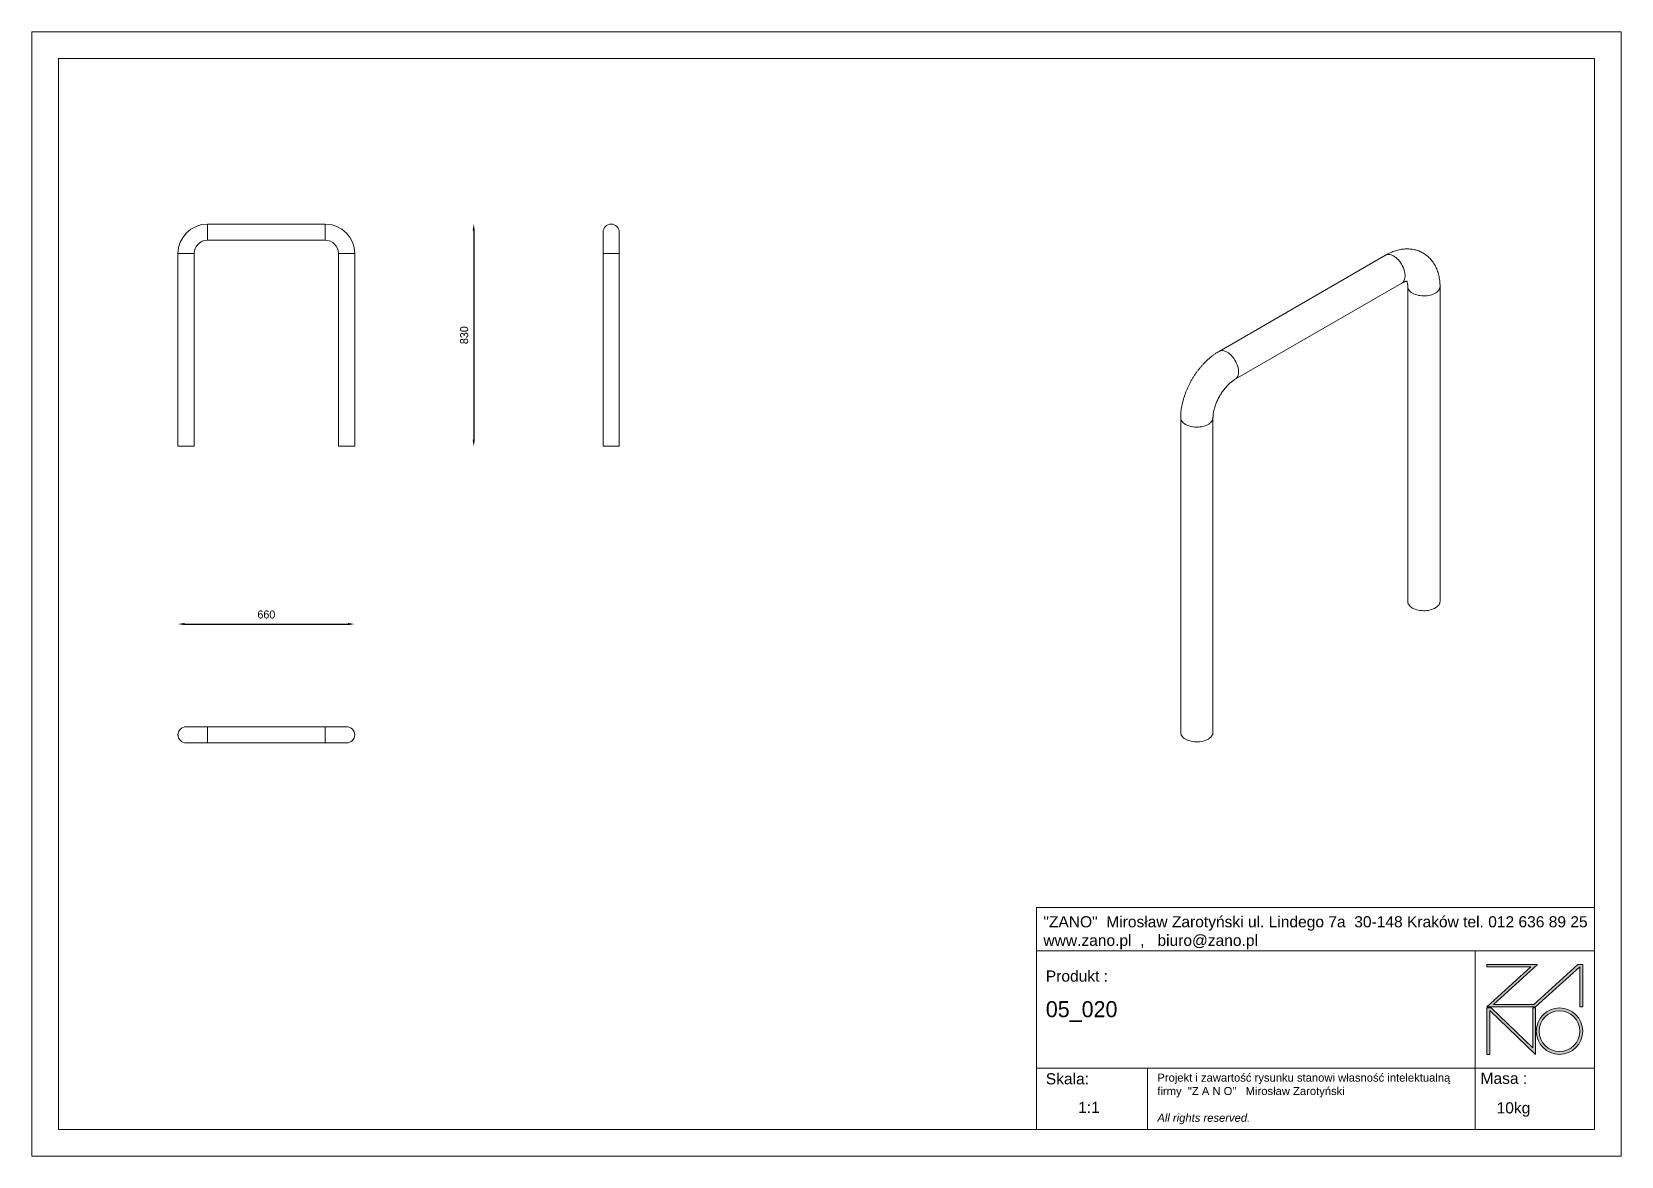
# Model space of a CAD drawing. Header units: millimetres. Extents: x -2643 to 3297, y -1867 to 2333.
import ezdxf

# ---------------------------------------------------------------- set-up
doc = ezdxf.new("R2010")
doc.units = ezdxf.units.MM
doc.header["$PDSIZE"] = -1
doc.layers.add('tabelka', color=155, linetype='Continuous')
doc.layers.add('WYMIAR', color=96, linetype='Continuous')
doc.dimstyles.new('1-1', dxfattribs={"dimtxt": 30, "dimasz": 25, "dimexe": 6.25, "dimexo": 30, "dimgap": 20.625, "dimtad": 1, "dimdec": 1, "dimtxsty": 'Standard', "dimcen": 0, "dimclrd": 2, "dimclre": 2, "dimclrt": 2, "dimadec": 0, "dimazin": 0, "dimtfac": 1, "dimtdec": 1, "dimtmove": 0, "dimatfit": 3, "dimfxl": 0, "dimarcsym": 0})

# ---------------------------------------------------------------- blocks, each defined once
blk = doc.blocks.new('izometria')
at = {"color": 7, "linetype": 'Continuous', "lineweight": 15}
for p, q in [((-788.2, 1178.7), (-1099.3, 999.1)), ((-1069.2, 946.9), (-758, 1126.5)), ((-746.7, 1120), (-746.7, 532)), ((-686.4, 532), (-686.4, 1120)), ((-1171, 875), (-1171, 287.1)), ((-1110.7, 287.1), (-1110.7, 875))]:
    blk.add_line(p, q, dxfattribs=at)
at = {"color": 7, "linetype": 'Continuous', "lineweight": 15, "flags": 128}
for points in [[(-758.1, 1126.5), (-756.9, 1127.3), (-755.5, 1128.6), (-754.3, 1130.2), (-753.3, 1132.1), (-752.6, 1134.2), (-752.1, 1136.5), (-751.8, 1139), (-751.8, 1141.7), (-752.1, 1144.5), (-752.6, 1147.4), (-753.3, 1150.3), (-754.3, 1153.3), (-755.5, 1156.3), (-756.9, 1159.2), (-758.4, 1162), (-760.2, 1164.8), (-762.1, 1167.4), (-764.2, 1169.8), (-766.3, 1172), (-768.5, 1174), (-770.8, 1175.8), (-773.1, 1177.2), (-775.4, 1178.4), (-777.7, 1179.3), (-779.9, 1179.9), (-782.1, 1180.1), (-784.1, 1180.1), (-786, 1179.7), (-787.8, 1179), (-788.2, 1178.7)], [(-788.2, 1178.7), (-787.8, 1179), (-786, 1179.7), (-784.1, 1180.1), (-782.1, 1180.1), (-779.9, 1179.9), (-777.7, 1179.3), (-775.4, 1178.4), (-773.1, 1177.2)], [(-773.1, 1177.2), (-770.8, 1175.8), (-768.5, 1174), (-766.3, 1172), (-764.2, 1169.8), (-762.1, 1167.4), (-760.2, 1164.8), (-758.4, 1162), (-756.9, 1159.2), (-755.5, 1156.3), (-754.3, 1153.3), (-753.3, 1150.3), (-752.6, 1147.4), (-752.1, 1144.5), (-751.8, 1141.7), (-751.8, 1139), (-752.1, 1136.5), (-752.6, 1134.2), (-753.3, 1132.1), (-754.3, 1130.2), (-755.5, 1128.6), (-756.9, 1127.3), (-758, 1126.5)], [(-746.7, 1120), (-746.7, 1119.5), (-746.4, 1117.6), (-745.8, 1115.8), (-744.8, 1114), (-743.5, 1112.2), (-741.9, 1110.6), (-740, 1109.1), (-737.9, 1107.7)], [(-686.4, 1120), (-686.5, 1118.5), (-686.9, 1116.7), (-687.7, 1114.8), (-688.8, 1113.1), (-690.3, 1111.4), (-692.1, 1109.8), (-694.1, 1108.3), (-696.4, 1107), (-698.9, 1105.8), (-701.7, 1104.8), (-704.6, 1104), (-707.7, 1103.3), (-710.9, 1102.9), (-714.1, 1102.6), (-717.4, 1102.6), (-720.6, 1102.7), (-723.8, 1103.1), (-726.9, 1103.6), (-729.9, 1104.4), (-732.8, 1105.3), (-735.4, 1106.4), (-737.9, 1107.7), (-740, 1109.1), (-741.9, 1110.6), (-743.5, 1112.2), (-744.8, 1114), (-745.8, 1115.8), (-746.4, 1117.6), (-746.7, 1119.5), (-746.7, 1120)], [(-737.9, 1107.7), (-735.4, 1106.4), (-732.8, 1105.3), (-729.9, 1104.4), (-726.9, 1103.6), (-723.8, 1103.1), (-720.6, 1102.7), (-717.4, 1102.6), (-714.1, 1102.6), (-710.9, 1102.9), (-707.7, 1103.3), (-704.6, 1104), (-701.7, 1104.8), (-698.9, 1105.8), (-696.4, 1107), (-694.1, 1108.3), (-692.1, 1109.8), (-690.3, 1111.4), (-688.8, 1113.1), (-687.7, 1114.8), (-686.9, 1116.7), (-686.5, 1118.5), (-686.4, 1120)], [(-1069.2, 946.9), (-1068, 947.7), (-1066.6, 949), (-1065.4, 950.6), (-1064.4, 952.5), (-1063.7, 954.6), (-1063.2, 956.9), (-1062.9, 959.4), (-1062.9, 962.1), (-1063.2, 964.9), (-1063.7, 967.7), (-1064.4, 970.7), (-1065.4, 973.7), (-1066.6, 976.6), (-1068, 979.6), (-1069.6, 982.4), (-1071.3, 985.2), (-1073.2, 987.8), (-1075.3, 990.2), (-1077.4, 992.4), (-1079.7, 994.4), (-1081.9, 996.2), (-1084.2, 997.6), (-1086.5, 998.8), (-1088.8, 999.7), (-1091, 1000.3), (-1093.2, 1000.5), (-1095.2, 1000.5), (-1097.1, 1000.1), (-1098.9, 999.4), (-1099.3, 999.1)], [(-1099.3, 999.1), (-1098.9, 999.4), (-1097.1, 1000.1), (-1095.2, 1000.5), (-1093.2, 1000.5), (-1091, 1000.3), (-1088.8, 999.7), (-1086.5, 998.8), (-1084.2, 997.6)], [(-1084.2, 997.6), (-1081.9, 996.2), (-1079.7, 994.4), (-1077.4, 992.4), (-1075.3, 990.2), (-1073.2, 987.8), (-1071.3, 985.2), (-1069.6, 982.4), (-1068, 979.6), (-1066.6, 976.6), (-1065.4, 973.7), (-1064.4, 970.7), (-1063.7, 967.7), (-1063.2, 964.9), (-1062.9, 962.1), (-1062.9, 959.4), (-1063.2, 956.9), (-1063.7, 954.6), (-1064.4, 952.5), (-1065.4, 950.6), (-1066.6, 949), (-1068, 947.7), (-1069.1, 946.9)], [(-1110.7, 875), (-1110.8, 873.6), (-1111.2, 871.8), (-1112, 869.9), (-1113.1, 868.2), (-1114.6, 866.5), (-1116.3, 864.9), (-1118.4, 863.4), (-1120.7, 862.1), (-1123.2, 860.9), (-1126, 859.9), (-1128.9, 859), (-1132, 858.4), (-1135.1, 857.9), (-1138.4, 857.7), (-1141.6, 857.6), (-1144.9, 857.8), (-1148.1, 858.1), (-1151.2, 858.7), (-1154.2, 859.4), (-1157, 860.4), (-1159.7, 861.5), (-1162.1, 862.7), (-1164.3, 864.1), (-1166.2, 865.7), (-1167.8, 867.3), (-1169.1, 869), (-1170.1, 870.8), (-1170.7, 872.7), (-1170.9, 874.6), (-1171, 875)], [(-1171, 875), (-1170.9, 874.6), (-1170.7, 872.7), (-1170.1, 870.8), (-1169.1, 869), (-1167.8, 867.3), (-1166.2, 865.7), (-1164.3, 864.1), (-1162.1, 862.7)], [(-1162.1, 862.7), (-1159.7, 861.5), (-1157, 860.4), (-1154.2, 859.4), (-1151.2, 858.7), (-1148.1, 858.1), (-1144.9, 857.8), (-1141.6, 857.6), (-1138.4, 857.7), (-1135.1, 857.9), (-1132, 858.4), (-1128.9, 859), (-1126, 859.9), (-1123.2, 860.9), (-1120.7, 862.1), (-1118.4, 863.4), (-1116.3, 864.9), (-1114.6, 866.5), (-1113.1, 868.2), (-1112, 869.9), (-1111.2, 871.8), (-1110.8, 873.6), (-1110.7, 875)], [(-686.4, 532), (-686.5, 530.6), (-686.9, 528.8), (-687.7, 526.9), (-688.8, 525.2), (-690.3, 523.5), (-692.1, 521.9), (-694.1, 520.4), (-696.4, 519.1), (-698.9, 517.9), (-701.7, 516.9), (-704.6, 516.1), (-707.7, 515.4), (-710.9, 515), (-714.1, 514.7), (-717.4, 514.6), (-720.6, 514.8), (-723.8, 515.2), (-726.9, 515.7), (-729.9, 516.5), (-732.8, 517.4), (-735.4, 518.5), (-737.9, 519.7), (-740, 521.1), (-741.9, 522.7), (-743.5, 524.3), (-744.8, 526), (-745.8, 527.8), (-746.4, 529.7), (-746.7, 531.6), (-746.7, 532)], [(-1171, 287.1), (-1170.9, 286.7), (-1170.7, 284.8), (-1170.1, 282.9), (-1169.1, 281.1), (-1167.8, 279.4), (-1166.2, 277.8), (-1164.3, 276.2), (-1162.1, 274.8)], [(-1162.1, 274.8), (-1159.7, 273.6), (-1157, 272.5), (-1154.2, 271.5), (-1151.2, 270.8), (-1148.1, 270.2), (-1144.9, 269.9), (-1141.6, 269.7), (-1138.4, 269.8), (-1135.1, 270), (-1132, 270.5), (-1128.9, 271.1), (-1126, 272), (-1123.2, 273), (-1120.7, 274.2), (-1118.4, 275.5), (-1116.3, 277), (-1114.6, 278.6), (-1113.1, 280.2), (-1112, 282), (-1111.2, 283.8), (-1110.8, 285.7), (-1110.7, 287.1)]]:
    blk.add_lwpolyline(points, dxfattribs=at)
at = {"color": 7, "linetype": 'Continuous', "lineweight": 15}
for points, knots in [([(-686.4, 1120), (-686.4, 1121), (-686.4, 1123.8), (-686.7, 1128.3), (-687.3, 1133.6), (-688.2, 1138.7), (-689.3, 1143.7), (-690.8, 1148.5), (-692.5, 1153), (-694.5, 1157.4), (-696.8, 1161.5), (-699.2, 1165.4), (-702, 1169), (-704.9, 1172.3), (-708, 1175.4), (-711.3, 1178.2), (-714.8, 1180.7), (-718.4, 1183), (-722.2, 1184.9), (-726.1, 1186.6), (-730.1, 1188), (-734.2, 1189), (-738.4, 1189.8), (-742.7, 1190.3), (-747, 1190.5), (-751.5, 1190.4), (-756, 1190), (-760.5, 1189.3), (-765.1, 1188.3), (-769.8, 1187), (-774.4, 1185.4), (-779.1, 1183.4), (-783.7, 1181.2), (-786.7, 1179.6), (-788.2, 1178.7)], [0, 0, 0, 0, 0.019509, 0.054476, 0.089415, 0.124134, 0.15852, 0.192466, 0.225888, 0.258733, 0.290979, 0.322637, 0.353744, 0.384354, 0.414535, 0.444358, 0.473902, 0.503247, 0.532472, 0.561643, 0.590831, 0.620117, 0.649583, 0.679309, 0.70937, 0.739838, 0.770772, 0.80222, 0.834208, 0.866739, 0.899787, 0.933298, 0.967196, 1, 1, 1, 1]), ([(-758, 1126.5), (-757.7, 1126.7), (-756.6, 1127.3), (-755, 1128.1), (-753.2, 1128.9), (-751.6, 1129.5), (-750.3, 1129.8), (-749.2, 1130.1), (-748.3, 1130.2), (-747.8, 1130.2), (-747.5, 1130.2), (-747.5, 1130.2), (-747.5, 1130.2)], [0, 0, 0, 0, 0.056549, 0.162252, 0.26736, 0.372117, 0.476997, 0.582521, 0.689609, 0.799542, 0.914156, 1, 1, 1, 1]), ([(-748.4, 1130.2), (-748.3, 1130), (-748.1, 1129.7), (-747.8, 1128.7), (-747.5, 1127.5), (-747.1, 1125.9), (-746.9, 1124.1), (-746.7, 1122.1), (-746.7, 1120.6), (-746.7, 1120)], [0, 0, 0, 0, 0.1089, 0.265459, 0.417886, 0.568352, 0.718257, 0.868404, 1, 1, 1, 1]), ([(-1099.3, 999.1), (-1100.2, 998.6), (-1102.6, 997.2), (-1106.5, 994.7), (-1111, 991.4), (-1115.3, 988), (-1119.6, 984.3), (-1123.8, 980.4), (-1127.8, 976.3), (-1131.7, 972), (-1135.4, 967.6), (-1139.1, 963), (-1142.5, 958.2), (-1145.8, 953.4), (-1148.9, 948.3), (-1151.9, 943.2), (-1154.6, 938), (-1157.2, 932.7), (-1159.6, 927.4), (-1161.8, 921.9), (-1163.7, 916.5), (-1165.5, 910.9), (-1167, 905.4), (-1168.3, 899.8), (-1169.4, 894.3), (-1170.2, 888.7), (-1170.7, 883.2), (-1170.9, 878.6), (-1170.9, 875.9), (-1171, 875)], [0, 0, 0, 0, 0.021729, 0.060392, 0.09904, 0.137675, 0.17625, 0.214736, 0.25312, 0.291399, 0.32958, 0.367675, 0.4057, 0.443674, 0.481616, 0.519548, 0.557493, 0.595465, 0.633487, 0.671582, 0.709771, 0.748076, 0.786513, 0.8251, 0.863844, 0.902748, 0.941801, 0.980977, 1, 1, 1, 1]), ([(-1110.7, 875), (-1110.6, 875.5), (-1110.6, 876.7), (-1110.5, 879), (-1110.2, 881.9), (-1109.8, 884.9), (-1109.1, 888.1), (-1108.3, 891.5), (-1107.3, 894.9), (-1106.1, 898.5), (-1104.8, 902.1), (-1103.3, 905.7), (-1101.6, 909.3), (-1099.7, 912.9), (-1097.7, 916.5), (-1095.6, 919.9), (-1093.4, 923.3), (-1091, 926.5), (-1088.6, 929.6), (-1086.1, 932.5), (-1083.6, 935.2), (-1081.1, 937.8), (-1078.6, 940.1), (-1076.1, 942.1), (-1073.7, 944), (-1071.4, 945.6), (-1069.9, 946.5), (-1069.2, 946.9)], [0, 0, 0, 0, 0.02064, 0.059513, 0.098698, 0.138289, 0.178279, 0.21865, 0.259371, 0.300405, 0.341707, 0.383232, 0.424931, 0.466755, 0.508653, 0.550575, 0.59246, 0.634253, 0.675904, 0.717365, 0.758589, 0.799532, 0.840154, 0.880421, 0.920307, 0.959798, 1, 1, 1, 1])]:
    blk.add_open_spline(points, degree=3, knots=knots, dxfattribs=at)
blk = doc.blocks.new('front')
at = {"color": 7, "linetype": 'Continuous', "lineweight": 15}
for p, q in [((89.9, 1614.9), (-350.1, 1614.9)), ((-350.1, 1554.6), (-350.1, 1614.9)), ((89.9, 1554.6), (89.9, 1614.9)), ((-350.1, 1554.6), (89.9, 1554.6)), ((-460.3, 1504.8), (-460.3, 784.8)), ((-400, 1504.8), (-460.3, 1504.8)), ((-400, 784.8), (-400, 1504.8)), ((139.7, 1504.8), (139.7, 784.8)), ((139.7, 1504.8), (200, 1504.8)), ((200, 784.8), (200, 1504.8)), ((-460.3, 784.8), (-400, 784.8)), ((200, 784.8), (139.7, 784.8))]:
    blk.add_line(p, q, dxfattribs=at)
for centre, radius, start, end in [((-350.1, 1504.8), 110.2, 90, 180), ((89.9, 1504.8), 110.2, 360, 90), ((-350.1, 1504.8), 49.8, 90, 180), ((89.9, 1504.8), 49.8, 360, 90)]:
    blk.add_arc(centre, radius, start, end, dxfattribs=at)
blk = doc.blocks.new('bok')
at = {"color": 7, "linetype": 'Continuous', "lineweight": 15}
for p, q in [((360.9, 1584.8), (360.9, 1504.8)), ((421.2, 1504.8), (421.2, 1584.8)), ((360.9, 1504.8), (360.9, 784.8)), ((421.2, 1504.8), (360.9, 1504.8)), ((360.9, 1504.8), (391, 1504.8)), ((391, 1504.8), (421.2, 1504.8)), ((421.2, 784.8), (421.2, 1504.8)), ((360.9, 784.8), (391, 784.8)), ((391, 784.8), (421.2, 784.8))]:
    blk.add_line(p, q, dxfattribs=at)
for start, end in [(0, 180), (90, 180), (0, 90)]:
    blk.add_arc((391, 1584.8), 30.2, start, end, dxfattribs=at)
blk = doc.blocks.new('rzut')
at = {"color": 7, "linetype": 'Continuous', "lineweight": 15}
for p, q in [((-350.1, -557.5), (-430.1, -557.5)), ((89.9, -557.5), (-350.1, -557.5)), ((-350.1, -617.8), (-350.1, -557.5)), ((-350.1, -557.5), (-350.1, -587.6)), ((-350.1, -587.6), (-350.1, -617.8)), ((169.9, -557.5), (89.9, -557.5)), ((89.9, -617.8), (89.9, -557.5)), ((89.9, -557.5), (89.9, -587.6)), ((89.9, -587.6), (89.9, -617.8)), ((-430.1, -617.8), (-350.1, -617.8)), ((-350.1, -617.8), (89.9, -617.8)), ((89.9, -617.8), (169.9, -617.8))]:
    blk.add_line(p, q, dxfattribs=at)
for centre, radius, start, end in [((-430.1, -587.6), 30.2, 90, 270), ((-430.1, -587.6), 30.2, 90, 180), ((-430.1, -587.6), 30.1, 180, 270), ((169.9, -587.6), 30.2, 270, 90), ((169.9, -587.6), 30.2, 0, 90), ((169.9, -587.6), 30.2, 270, 0)]:
    blk.add_arc(centre, radius, start, end, dxfattribs=at)
blk = doc.blocks.new('zano')
at = {"layer": 'Defpoints', "lineweight": 5}
for points in [[(6270.2, 3716.2), (6270.2, 3707.4), (6434.8, 3707.4), (6270.2, 3558.4), (6452.4, 3558.4), (6617.9, 3708.2), (6617.9, 3558.4), (6628.6, 3558.4), (6628.6, 3716.2), (6610.7, 3716.2), (6446.1, 3567.2), (6295.4, 3567.2), (6459.9, 3716.2), (6270.2, 3716.2), (6270.2, 3707.4)], [(6270.2, 3554.4), (6286.2, 3554.4), (6441.7, 3405.6), (6441.7, 3554.4), (6452.4, 3554.4), (6452.4, 3380.5), (6281, 3544.6), (6281, 3380.5), (6270.2, 3380.5)]]:
    blk.add_hatch(color=251, dxfattribs=at).paths.add_polyline_path(points)
h = blk.add_hatch(color=251, dxfattribs=at)
h.paths.add_polyline_path([(6454.7, 3467.4, 1), (6628.6, 3467.4, 1)])
h.paths.add_polyline_path([(6617.9, 3467.4, -1), (6465.4, 3467.4, -1)], flags=16)
at = {"layer": 'Defpoints', "color": 251, "lineweight": 5}
blk.add_lwpolyline([(6434.8, 3707.4), (6270.2, 3558.4), (6452.4, 3558.4), (6617.9, 3708.2), (6617.9, 3558.4), (6628.6, 3558.4), (6628.6, 3716.2), (6610.7, 3716.2), (6446.1, 3567.2), (6295.4, 3567.2), (6459.9, 3716.2), (6270.2, 3716.2), (6270.2, 3707.4), (6432.1, 3707.4)], dxfattribs=at)
for points in [[(6270.2, 3716.2), (6270.2, 3707.4), (6434.8, 3707.4), (6270.2, 3558.4), (6452.4, 3558.4), (6617.9, 3708.2), (6617.9, 3558.4), (6628.6, 3558.4), (6628.6, 3716.2), (6610.7, 3716.2), (6446.1, 3567.2), (6295.4, 3567.2), (6459.9, 3716.2), (6270.2, 3716.2), (6270.2, 3707.4)], [(6270.2, 3554.4), (6286.2, 3554.4), (6441.7, 3405.6), (6441.7, 3554.4), (6452.4, 3554.4), (6452.4, 3380.5), (6281, 3544.6), (6281, 3380.5), (6270.2, 3380.5)]]:
    blk.add_lwpolyline(points, close=True, dxfattribs=at)
for radius in [87, 76.3]:
    blk.add_circle((6541.7, 3467.4), radius, dxfattribs=at)
blk = doc.blocks.new('TABELA')
at = {"layer": 'tabelka', "lineweight": 5}
for p, q in [((4587.4, 3929.4), (6672.4, 3929.4)), ((4587.4, 3767.6), (4587.4, 3929.4)), ((4587.4, 3929.4), (6672.4, 3929.4)), ((6226.5, 3767.6), (6226.5, 3329)), ((4587.4, 3329), (6672.4, 3329)), ((5001.6, 3329), (5001.6, 3100.4)), ((6226.5, 3329), (6226.5, 3100.4))]:
    blk.add_line(p, q, dxfattribs=at)
blk.add_lwpolyline([(4587.4, 3767.6), (6672.4, 3767.6), (6672.4, 3100.4), (4587.4, 3100.4)], close=True, dxfattribs=at)
blk.add_blockref('zano', (0, 0))
at = {"layer": 'tabelka', "lineweight": 5, "attachment_point": 1}
for s, insert, char_height, width in [('{\\fArial|b0|i0|c238|p34;"ZANO"  Mirosław Zarotyński ul. Lindego 7a  30-148 Kraków tel. 012 636 89 25\\Pwww.zano.pl  ,   biuro@zano.pl}', (4613, 3896.9), 41.595, 2040.38), ('{\\fArial|b0|i0|c238|p34;Produkt : }', (4622, 3694.1), 41.595, 265.273), ('{\\fCentury Gothic|b0|i0|c238|p34;05_020 }', (4622, 3579.5), 60, 713.135), ('{\\fArial|b0|i0|c238|p34;Skala: }', (4622, 3310.3), 41.595, 191.675), ('{\\fArial|b0|i0|c238|p34;Masa :}', (6246.7, 3312.2), 41.595, 200.457), ('{\\fArial|b0|i0|c238|p34;1:1}', (4742.5, 3203.5), 41.595, 42.482), ('{\\fArial|b0|i0|c238|p34;10kg}', (6306.7, 3201.8), 41.595, 42.482)]:
    blk.add_mtext(s, dxfattribs=dict(at, insert=insert, char_height=char_height, width=width))
at = {"layer": 'tabelka', "color": 1, "lineweight": 5, "insert": (5038.9, 3308.9), "char_height": 30, "width": 1186.12, "attachment_point": 1}
blk.add_mtext('{\\fArial|b0|i0|c0|p34;Projekt i zawartość rysunku stanowi własność intelektualną firmy \\fArial|b0|i0|c238|p34; "Z A N O"   Mirosław Zarotyński\\fArial|b0|i1|c238|p34;\\P\\PAll rights reserved.}', dxfattribs=at)
blk = doc.blocks.new('*D14')
at = {"layer": 'Defpoints', "color": 0}
for p in [(-1609.4, 1614.9), (-1436, 784.8), (-991.1, 784.8)]:
    blk.add_point(p, dxfattribs=at)
at = {"layer": 'WYMIAR', "color": 2, "lineweight": -2}
blk.add_line((-991.1, 1589.9), (-991.1, 809.8), dxfattribs=at)
at = {"layer": 'WYMIAR', "color": 2}
for points in [[(-995.2, 1589.9), (-986.9, 1589.9), (-991.1, 1614.9)], [(-995.2, 809.8), (-986.9, 809.8), (-991.1, 784.8)]]:
    blk.add_solid(points, dxfattribs=at)
at = {"layer": 'WYMIAR', "color": 2, "insert": (-1026.7, 1199.9), "char_height": 30, "attachment_point": 5, "rotation": 90}
blk.add_mtext('830', dxfattribs=at)
blk = doc.blocks.new('*D16')
at = {"layer": 'Defpoints', "color": 0}
for p in [(-1436, 120.8), (-2096.3, -293), (-1436, -293)]:
    blk.add_point(p, dxfattribs=at)
at = {"layer": 'WYMIAR', "color": 2, "lineweight": -2}
blk.add_line((-2071.3, 120.8), (-1461, 120.8), dxfattribs=at)
at = {"layer": 'WYMIAR', "color": 2}
for points in [[(-2071.3, 125), (-2071.3, 116.7), (-2096.3, 120.8)], [(-1461, 125), (-1461, 116.7), (-1436, 120.8)]]:
    blk.add_solid(points, dxfattribs=at)
at = {"layer": 'WYMIAR', "color": 2, "insert": (-1766.1, 156.5), "char_height": 30, "attachment_point": 5}
blk.add_mtext('660', dxfattribs=at)

msp = doc.modelspace()

# ---------------------------------------------------------------- linework, layer by layer
at = {"layer": 'tabelka', "lineweight": 5}
for points in [[(-2642.67, 2333.15), (3297.33, 2333.15), (3297.33, -1866.85), (-2642.67, -1866.85)], [(-2542.67, 2233.15), (3197.33, 2233.15), (3197.33, -1766.85), (-2542.67, -1766.85)]]:
    msp.add_lwpolyline(points, close=True, dxfattribs=at)

# ---------------------------------------------------------------- block references
for name, p in [('front', (-1635.97, 0)), ('bok', (-868.53, 0)), ('rzut', (-1635.97, 294.62)), ('TABELA', (-3475.05, -4867.25))]:
    msp.add_blockref(name, p)
at = {"xscale": 2, "yscale": 2, "zscale": 2}
msp.add_blockref('izometria', (3992.96, -858.66), dxfattribs=at)

# ---------------------------------------------------------------- dimensions: what is measured, and where the dimension line sits
at = {"layer": 'WYMIAR'}
dim = msp.add_linear_dim(base=(-991.05, 784.78), p1=(-1609.35, 1614.93), p2=(-1435.96, 784.78), angle=90, text='830', dimstyle='1-1', override={"dimse1": 1, "dimse2": 1}, dxfattribs=at)
dim.commit()
dim.dimension.update_dxf_attribs({"geometry": '*D14', "text_midpoint": (-1026.68, 1199.86)})
dim = msp.add_linear_dim(base=(-1435.96, 120.83), p1=(-2096.26, -292.98), p2=(-1435.96, -292.98), text='660', dimstyle='1-1', override={"dimse1": 1, "dimse2": 1}, dxfattribs=at)
dim.commit()
dim.dimension.update_dxf_attribs({"geometry": '*D16', "text_midpoint": (-1766.11, 156.46)})

doc.saveas('drawing.dxf')
